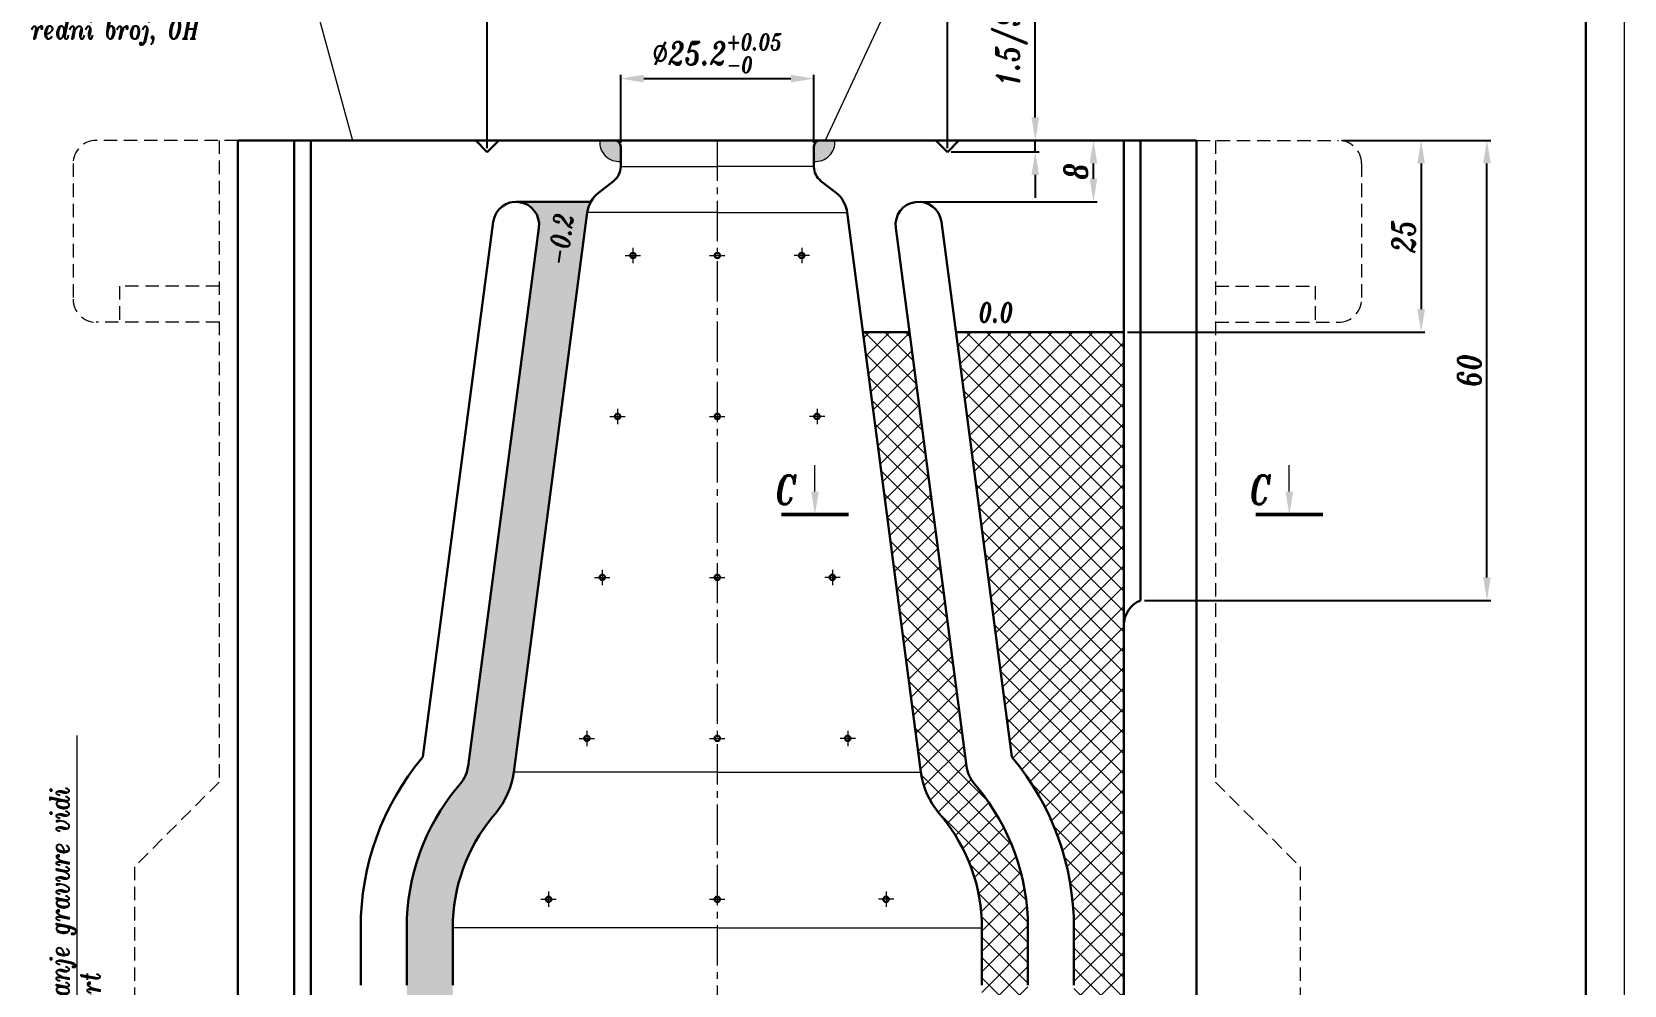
# Model space of a CAD drawing. Extents: x -234 to 858, y -95 to 532.
# Drawn here: x 223.9 to 431.5, y 181.6 to 306 of the extents above; entities that cross this region are included whole.
import ezdxf

# ---------------------------------------------------------------- set-up
doc = ezdxf.new("R2010")
doc.units = 0
doc.header["$LTSCALE"] = 7
doc.header["$MEASUREMENT"] = 0
doc.linetypes.add('CENTER2', pattern=[1.125, 0.75, -0.125, 0.125, -0.125])
doc.linetypes.add('HIDDEN', pattern=[0.375, 0.25, -0.125])
doc.layers.get('0').update_dxf_attribs({"linetype": 'CONTINUOUS', "lineweight": 15})
for name, color, linetype, lineweight in [('1', 1, 'CENTER2', 15), ('2', 2, 'HIDDEN', 15), ('3', 3, 'CONTINUOUS', 30), ('4', 5, 'CONTINUOUS', 50), ('8', 250, 'CONTINUOUS', 15)]:
    doc.layers.add(name, color=color, linetype=linetype, lineweight=lineweight)
doc.styles.add('ITALICT', font='ITALICT.shx', dxfattribs={"width": 0.8, "height": 3})
doc.dimstyles.get("Standard").update_dxf_attribs({"dimtxt": 3, "dimasz": 3, "dimexe": 0.5, "dimexo": 0.5, "dimgap": 0.8, "dimtad": 1, "dimdsep": 46, "dimtxsty": 'ITALICT', "dimcen": 0.09, "dimazin": 2, "dimtfac": 1, "dimtmove": 0, "dimatfit": 3, "dimfxl": 1, "dimtolj": 1, "dimtzin": 0, "dimarcsym": 0})

# ---------------------------------------------------------------- blocks, each defined once
blk = doc.blocks.new('*D13')
at = {"color": 0, "lineweight": -2, "transparency": 16777216}
for p, q in [((300.66, 291.53), (300.66, 300.4)), ((303.66, 299.9), (322.86, 299.9)), ((325.86, 291.53), (325.86, 300.4))]:
    blk.add_line(p, q, dxfattribs=at)
at = {"color": 0, "transparency": 16777216}
for points in [[(303.66, 300.4), (303.66, 299.4), (300.66, 299.9)], [(322.86, 300.4), (322.86, 299.4), (325.86, 299.9)]]:
    blk.add_solid(points, dxfattribs=at)
at = {"color": 0, "transparency": 16777216, "insert": (313.26, 303.19), "char_height": 3, "attachment_point": 5, "style": 'ITALICT'}
blk.add_mtext('\\A1;%%c25.2{}{\\H0.71x;\\C3;\\S+0.05^ -0;}', dxfattribs=at)
blk = doc.blocks.new('*D34')
at = {"color": 0, "lineweight": -2, "transparency": 16777216}
for p, q in [((283.26, 290.83), (283.26, 309.57)), ((343.26, 290.83), (343.26, 309.57)), ((286.26, 309.07), (340.26, 309.07))]:
    blk.add_line(p, q, dxfattribs=at)
at = {"color": 0, "transparency": 16777216}
for points in [[(286.26, 309.57), (286.26, 308.57), (283.26, 309.07)], [(340.26, 309.57), (340.26, 308.57), (343.26, 309.07)]]:
    blk.add_solid(points, dxfattribs=at)
at = {"color": 0, "transparency": 16777216, "insert": (313.26, 311.37), "char_height": 3, "attachment_point": 5, "style": 'ITALICT'}
blk.add_mtext('\\A1;%%c60', dxfattribs=at)
blk = doc.blocks.new('*D35')
at = {"color": 0, "lineweight": -2, "transparency": 16777216}
for p, q in [((354.72, 294.83), (354.72, 313.14)), ((354.72, 290.33), (354.72, 291.83)), ((343.76, 290.33), (355.22, 290.33)), ((354.72, 287.33), (354.72, 284.33))]:
    blk.add_line(p, q, dxfattribs=at)
at = {"color": 0, "transparency": 16777216}
for points in [[(354.22, 294.83), (355.22, 294.83), (354.72, 291.83)], [(354.22, 287.33), (355.22, 287.33), (354.72, 290.33)]]:
    blk.add_solid(points, dxfattribs=at)
at = {"color": 0, "transparency": 16777216, "insert": (351.63, 305.48), "char_height": 3, "attachment_point": 5, "rotation": 90, "style": 'ITALICT'}
blk.add_mtext('\\A1;1.5/90%%D', dxfattribs=at)
blk = doc.blocks.new('*D36')
at = {"color": 0, "lineweight": -2, "transparency": 16777216}
for p, q in [((362.3, 286.83), (362.3, 288.83)), ((339.99, 283.83), (362.8, 283.83))]:
    blk.add_line(p, q, dxfattribs=at)
at = {"color": 0, "transparency": 16777216}
for points in [[(361.8, 288.83), (362.8, 288.83), (362.3, 291.83)], [(361.8, 286.83), (362.8, 286.83), (362.3, 283.83)]]:
    blk.add_solid(points, dxfattribs=at)
at = {"color": 0, "transparency": 16777216, "insert": (360, 287.83), "char_height": 3, "attachment_point": 5, "rotation": 90, "style": 'ITALICT'}
blk.add_mtext('\\A1;8', dxfattribs=at)
blk = doc.blocks.new('*D39')
at = {"color": 0, "lineweight": -2, "transparency": 16777216}
for p, q in [((394.76, 291.83), (414.11, 291.83)), ((413.61, 234.83), (413.61, 288.83)), ((368.94, 231.83), (414.11, 231.83))]:
    blk.add_line(p, q, dxfattribs=at)
at = {"color": 0, "transparency": 16777216}
for points in [[(413.11, 288.83), (414.11, 288.83), (413.61, 291.83)], [(413.11, 234.83), (414.11, 234.83), (413.61, 231.83)]]:
    blk.add_solid(points, dxfattribs=at)
at = {"color": 0, "transparency": 16777216, "insert": (411.31, 261.83), "char_height": 3, "attachment_point": 5, "rotation": 90, "style": 'ITALICT'}
blk.add_mtext('\\A1;60', dxfattribs=at)
blk = doc.blocks.new('*D42')
at = {"color": 0, "lineweight": -2, "transparency": 16777216}
for p, q in [((394.76, 291.83), (405.53, 291.83)), ((405.03, 288.83), (405.03, 269.83)), ((366.76, 266.83), (405.53, 266.83))]:
    blk.add_line(p, q, dxfattribs=at)
at = {"color": 0, "transparency": 16777216}
for points in [[(404.53, 288.83), (405.53, 288.83), (405.03, 291.83)], [(404.53, 269.83), (405.53, 269.83), (405.03, 266.83)]]:
    blk.add_solid(points, dxfattribs=at)
at = {"color": 0, "transparency": 16777216, "insert": (402.73, 279.33), "char_height": 3, "attachment_point": 5, "rotation": 90, "style": 'ITALICT'}
blk.add_mtext('\\A1;25', dxfattribs=at)

msp = doc.modelspace()

# ---------------------------------------------------------------- hatches: boundary and pattern name
h = msp.add_hatch(color=256)
h.dxf.hatch_style = 1
h.paths.add_polyline_path([(328.5794, 291.8253), (326.6561, 291.8253, 0.41421356), (325.8561, 291.0253), (325.8561, 289.102, 0.47033061)])
h.paths.add_polyline_path([(300.6561, 291.0253, 0.41421356), (299.8561, 291.8253), (297.9328, 291.8253, 0.47033061), (300.6561, 289.102)])
at = {"layer": '8'}
h = msp.add_hatch(dxfattribs=at)
h.set_pattern_fill('DOTS', color=256, scale=15)
h.paths.add_polyline_path([(278.7547, 181.6253), (278.7561, 181.6253), (278.7561, 189.1253, -0.17503926), (283.9942, 203.6295), (284.3728, 204.0854, 0.14152839), (286.7061, 209.4253), (296.3061, 282.4253, -0.09543759), (296.7717, 283.8253), (287.0182, 283.8253, -0.45305097), (289.9926, 280.4342), (280.7573, 210.2076, -0.14152839), (279.7573, 207.9191), (279.3787, 207.4632, 0.17503926), (272.7561, 189.1253), (272.7561, 181.6253, 0.00579377), (272.759, 181.3704), (273.3636, 155.2897), (279.393, 154.0907)])
h.paths.add_polyline_path([(294.1688, 274.8965), (295.3012, 282.9242), (291.588, 283.448), (290.4555, 275.4203)], flags=24)
h = msp.add_hatch(dxfattribs=at)
h.set_pattern_fill('ANSI37', color=256, scale=15)
h.paths.add_polyline_path([(347.1334, 207.4632), (346.7548, 207.9191, -0.14152839), (345.7548, 210.2076), (338.3092, 266.8253), (332.2576, 266.8253), (339.8061, 209.4253, 0.14152839), (342.1394, 204.0854), (342.518, 203.6295, -0.17503926), (347.7561, 189.1253), (347.7561, 181.5674), (345.3561, 78.0253, 0.07617359), (345.7454, 75.0211), (346.972, 70.7703, -0.07034877), (347.7561, 65.2253), (347.7561, 59.4253, -0.05412382), (347.1752, 54.0753), (353.7561, 54.0753), (353.7561, 65.2253, 0.07034877), (352.7368, 72.4339), (351.5102, 76.6846, -0.07617359), (351.3544, 77.8863), (353.7531, 181.3704, 0.00579377), (353.7561, 181.6253), (353.7561, 189.1253, 0.17503926)])
h.paths.add_polyline_path([(351.013, 141.6167), (351.5903, 149.7033), (347.8498, 149.9703), (347.2725, 141.8837)], flags=24)
h.paths.add_polyline_path([(350.7037, 149.9847), (351.2264, 157.3078), (348.6081, 157.4947), (348.0853, 150.1716)], flags=24)
h = msp.add_hatch(dxfattribs=at)
h.set_pattern_fill('ANSI37', color=256, scale=15)
h.paths.add_polyline_path([(366.2561, 266.8253), (344.3609, 266.8253), (351.6471, 211.4195), (351.7489, 211.2969, -0.17503926), (359.7561, 189.1253), (359.7561, 181.6253, -0.00579377), (359.7515, 181.2314), (357.3599, 78.0536), (358.5016, 74.0974, -0.07034877), (359.7561, 65.2253), (359.7561, 54.0753), (366.2561, 54.0753)])
h.paths.add_polyline_path([(363.7529, 150.0169), (363.7529, 157.3586), (361.1279, 157.3586), (361.1279, 150.0169)], flags=24)
h.paths.add_polyline_path([(364.6573, 141.6922), (364.6573, 149.7993), (360.9073, 149.7993), (360.9073, 141.6922)], flags=24)

# ---------------------------------------------------------------- linework, layer by layer
for p, q in [((431.4997, 506.465), (431.4997, -94.1371)), ((341.5993, 322.4954), (327.3228, 291.8253)), ((261.166, 308.3703), (265.6926, 291.8253)), ((325.9912, 246.0245), (325.9912, 249.4478)), ((387.8423, 246.0245), (387.8423, 249.4478)), ((229.7975, 161.3086), (229.7975, 214.2194))]:
    msp.add_line(p, q)
for centre, start, end in [((300.4218, 291.591), 174.622012, 275.37778), ((326.0904, 291.591), 264.62222, 5.377988)]:
    msp.add_arc(centre, 2.5, start, end)
for points in [[(326.4912, 246.0245), (325.4912, 246.0245), (325.9912, 243.0245)], [(388.3423, 246.0245), (387.3423, 246.0245), (387.8423, 243.0245)]]:
    msp.add_solid(points)
at = {"layer": '1'}
for p, q in [((313.2561, 291.8253), (313.2561, 19.0753)), ((301.2561, 276.8253), (303.2561, 276.8253)), ((302.2561, 277.8253), (302.2561, 275.8253)), ((312.2561, 276.8253), (314.2561, 276.8253)), ((325.2561, 276.8253), (323.2561, 276.8253)), ((324.2561, 277.8253), (324.2561, 275.8253)), ((299.2561, 255.8253), (301.2561, 255.8253)), ((300.2561, 256.8253), (300.2561, 254.8253)), ((312.2561, 255.8253), (314.2561, 255.8253)), ((327.2561, 255.8253), (325.2561, 255.8253)), ((326.2561, 256.8253), (326.2561, 254.8253)), ((297.2561, 234.8253), (299.2561, 234.8253)), ((298.2561, 235.8253), (298.2561, 233.8253)), ((312.2561, 234.8253), (314.2561, 234.8253)), ((329.2561, 234.8253), (327.2561, 234.8253)), ((328.2561, 235.8253), (328.2561, 233.8253)), ((296.2561, 214.8253), (296.2561, 212.8253)), ((330.2561, 214.8253), (330.2561, 212.8253)), ((295.2561, 213.8253), (297.2561, 213.8253)), ((312.2561, 213.8253), (314.2561, 213.8253)), ((331.2561, 213.8253), (329.2561, 213.8253)), ((291.2561, 193.8253), (291.2561, 191.8253)), ((335.2561, 193.8253), (335.2561, 191.8253)), ((290.2561, 192.8253), (292.2561, 192.8253)), ((312.2561, 192.8253), (314.2561, 192.8253)), ((336.2561, 192.8253), (334.2561, 192.8253))]:
    msp.add_line(p, q, dxfattribs=at)
at = {"layer": '2'}
for p, q in [((250.7561, 291.8253), (232.2561, 291.8253)), ((248.3061, 291.8253), (248.3061, 208.1253)), ((375.7561, 291.8253), (394.2561, 291.8253)), ((378.2061, 291.8253), (378.2061, 208.1253)), ((229.2561, 288.8253), (229.2561, 271.1253)), ((397.2561, 288.8253), (397.2561, 271.1253)), ((248.3061, 272.8253), (235.3061, 272.8253)), ((235.3061, 272.8253), (235.3061, 268.1253)), ((378.2061, 272.8253), (391.2061, 272.8253)), ((391.2061, 272.8253), (391.2061, 268.1253)), ((248.3061, 268.1253), (232.2561, 268.1253)), ((378.2061, 268.1253), (394.2561, 268.1253)), ((248.3061, 208.1253), (237.2561, 197.0753)), ((378.2061, 208.1253), (389.2561, 197.0753)), ((237.2561, 197.0753), (237.2561, 22.0753)), ((389.2561, 197.0753), (389.2561, 22.0753))]:
    msp.add_line(p, q, dxfattribs=at)
for centre, start, end in [((232.2561, 288.8253), 90, 180), ((394.2561, 288.8253), 0, 90), ((232.2561, 271.1253), 180, 270), ((394.2561, 271.1253), 270, 0)]:
    msp.add_arc(centre, 3, start, end, dxfattribs=at)
at = {"layer": '3'}
for p, q in [((426.4997, 501.465), (426.4997, -89.1371)), ((313.2561, 291.8253), (250.7561, 291.8253)), ((250.7561, 291.8253), (250.7561, 19.0753)), ((258.0723, 291.8253), (258.0723, 19.0753)), ((260.2561, 291.8253), (260.2561, 19.0753)), ((283.2561, 290.3253), (281.7561, 291.8253)), ((283.2561, 290.3253), (284.7561, 291.8253)), ((300.6561, 291.0253), (300.6561, 288.4253)), ((313.2561, 291.8253), (375.7561, 291.8253)), ((325.8561, 291.0253), (325.8561, 288.4253)), ((343.2561, 290.3253), (341.7561, 291.8253)), ((343.2561, 290.3253), (344.7561, 291.8253)), ((366.2561, 291.8253), (366.2561, 29.0753)), ((368.4399, 291.8253), (368.4399, 231.8253)), ((375.7561, 291.8253), (375.7561, 19.0753)), ((299.7403, 286.5393), (297.7609, 284.9816)), ((326.7719, 286.5393), (328.7512, 284.9816)), ((286.7061, 209.4253), (296.3061, 282.4253)), ((296.7717, 283.8253), (287.0182, 283.8253)), ((339.8061, 209.4253), (330.2061, 282.4253)), ((274.865, 211.4195), (284.0438, 281.2165)), ((280.7573, 210.2076), (289.9926, 280.4342)), ((345.7548, 210.2076), (336.5196, 280.4342)), ((351.6471, 211.4195), (342.4684, 281.2165)), ((332.2576, 266.8253), (338.3092, 266.8253)), ((344.3609, 266.8253), (366.2561, 266.8253)), ((274.865, 211.4195), (274.7632, 211.2969)), ((351.6471, 211.4195), (351.7489, 211.2969)), ((279.7573, 207.9191), (279.3787, 207.4632)), ((346.7548, 207.9191), (347.1334, 207.4632)), ((284.3728, 204.0854), (283.9942, 203.6295)), ((342.1394, 204.0854), (342.518, 203.6295)), ((266.7561, 181.6253), (266.7561, 189.1253)), ((272.7561, 181.6253), (272.7561, 189.1253)), ((278.7561, 181.6253), (278.7561, 189.1253)), ((347.7561, 181.6253), (347.7561, 189.1253)), ((353.7561, 181.6253), (353.7561, 189.1253)), ((359.7561, 181.6253), (359.7561, 189.1253))]:
    msp.add_line(p, q, dxfattribs=at)
for centre in [(302.2561, 276.8253), (313.2561, 276.8253), (324.2561, 276.8253), (300.2561, 255.8253), (313.2561, 255.8253), (326.2561, 255.8253), (298.2561, 234.8253), (313.2561, 234.8253), (328.2561, 234.8253), (296.2561, 213.8253), (313.2561, 213.8253), (330.2561, 213.8253), (291.2561, 192.8253), (313.2561, 192.8253), (335.2561, 192.8253)]:
    msp.add_circle(centre, 0.35, dxfattribs=at)
for centre, radius, start, end in [((299.8561, 291.0253), 0.8, 0, 90), ((326.6561, 291.0253), 0.8, 90, 180), ((298.2561, 288.4253), 2.4, 308.201289, 0), ((328.2561, 288.4253), 2.4, 180, 231.798711), ((300.1728, 281.9168), 3.9, 128.201289, 172.508203), ((326.3394, 281.9168), 3.9, 7.491797, 51.798711), ((287.0182, 280.8253), 3, 352.508203, 172.508203), ((339.494, 280.8253), 3, 7.491797, 187.491797), ((369.7561, 228.5822), 3.5, 112.089262, 180), ((301.4561, 189.1253), 34.7, 140.286287, 180), ((276.2957, 210.7943), 4.5, 320.286287, 352.508203), ((350.2164, 210.7943), 4.5, 187.491797, 219.713713), ((325.0561, 189.1253), 34.7, 0, 39.713713), ((276.2957, 210.7943), 10.5, 320.286287, 352.508203), ((350.2164, 210.7943), 10.5, 187.491797, 219.713713), ((301.4561, 189.1253), 28.7, 140.286287, 180), ((325.0561, 189.1253), 28.7, 0, 39.713713), ((301.4561, 189.1253), 22.7, 140.286287, 180), ((325.0561, 189.1253), 22.7, 0, 39.713713)]:
    msp.add_arc(centre, radius, start, end, dxfattribs=at)
at = {"layer": '4'}
for p, q in [((330.3464, 243.0245), (321.6359, 243.0245)), ((392.1975, 243.0245), (383.487, 243.0245))]:
    msp.add_line(p, q, dxfattribs=at)
at = {"layer": '8'}
for p, q in [((300.6561, 288.4253), (313.2561, 288.4253)), ((325.8561, 288.4253), (313.2561, 288.4253)), ((313.2561, 282.4253), (296.3061, 282.4253)), ((313.2561, 282.4253), (330.2061, 282.4253)), ((313.2561, 209.4253), (286.7061, 209.4253)), ((313.2561, 209.4253), (339.8061, 209.4253)), ((313.2561, 189.1253), (278.7561, 189.1253)), ((313.2561, 189.1253), (347.7561, 189.1253))]:
    msp.add_line(p, q, dxfattribs=at)

# ---------------------------------------------------------------- texts
at = {"style": 'ITALICT', "width": 0.8}
for s, height, p in [('redni broj, OH', 2.5, (223.793, 305.0855)), ('0.0', 2.5, (347.3298, 268.1438)), ('C', 3.75, (320.8506, 244.3805)), ('C', 3.75, (382.7017, 244.3805))]:
    msp.add_text(s, height=height, dxfattribs=at).set_placement(p)
for s, rotation, p in [('-0.2', 81.970264, (293.6106, 275.4141)), ('Za odzračivanje gravure vidi', 90, (228.7525, 161.9057)), ('dodatni nacrt', 90, (232.8001, 161.9057))]:
    msp.add_text(s, height=2.5, rotation=rotation, dxfattribs=at).set_placement(p)

# ---------------------------------------------------------------- dimensions: what is measured, and where the dimension line sits
dim = msp.add_linear_dim(base=(343.2561, 309.0656), p1=(283.2561, 290.3253), p2=(343.2561, 290.3253), text='%%c<>', dimstyle='Standard')
dim.commit()
dim.dimension.update_dxf_attribs({"geometry": '*D34', "text_midpoint": (313.2561, 311.3656)})
dim = msp.add_linear_dim(base=(354.7207, 291.8253), p1=(343.2561, 290.3253), p2=(354.7207, 291.8253), angle=90, text='1.5/90%%D', dimstyle='Standard')
dim.commit()
dim.dimension.update_dxf_attribs({"geometry": '*D35', "text_midpoint": (351.635, 305.4825)})
dim = msp.add_linear_dim(base=(325.8561, 299.9048), p1=(300.6561, 291.0253), p2=(325.8561, 291.0253), text='%%c<>{}{\\H0.71x;\\C3;\\S+0.05^ -0;}', dimstyle='Standard', override={"dimtp": 0.05, "dimtm": 0})
dim.commit()
dim.dimension.update_dxf_attribs({"geometry": '*D13', "text_midpoint": (313.2561, 303.1898)})
for base, p1, p2, picture, middle in [((362.2996, 291.8253), (339.494, 283.8253), (362.2996, 291.8253), '*D36', (359.9996, 287.8253)), ((405.0288, 266.8253), (394.2561, 291.8253), (366.2561, 266.8253), '*D42', (402.7288, 279.3253)), ((413.6075, 291.8253), (368.4399, 231.8253), (394.2561, 291.8253), '*D39', (411.3075, 261.8253))]:
    dim = msp.add_linear_dim(base=base, p1=p1, p2=p2, angle=90, dimstyle='Standard')
    dim.commit()
    dim.dimension.update_dxf_attribs({"geometry": picture, "text_midpoint": middle})

doc.saveas('drawing.dxf')
